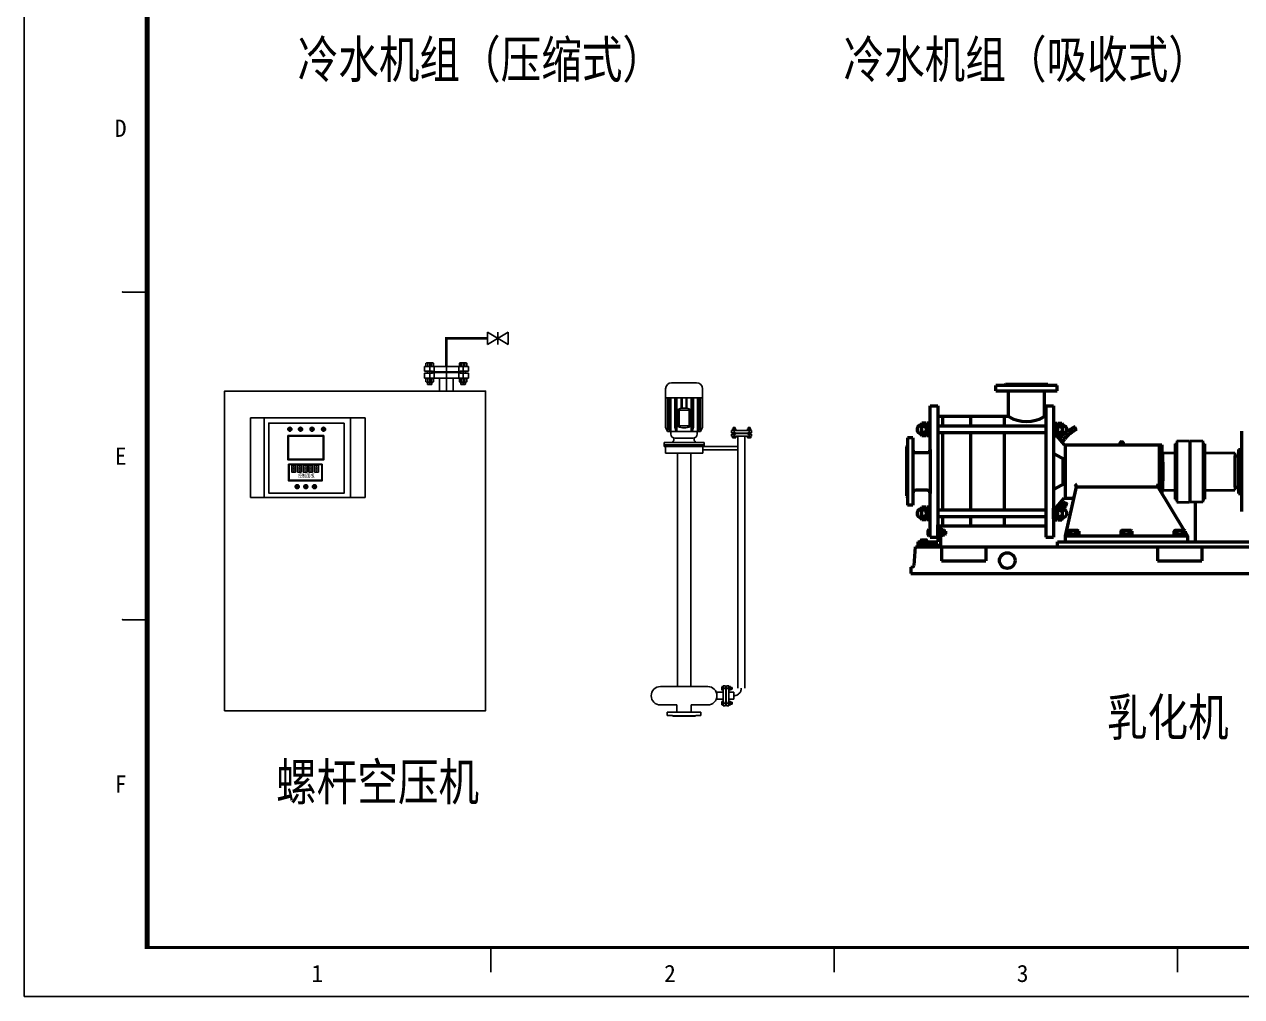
# Model space of a CAD drawing. Header units: millimetres. Extents: x 9671 to 25689, y -17516 to -2951.
# Drawn here: x 23613.1 to 23860.8, y -4597.8 to -4400 of the extents above; entities that cross this region are included whole.
import ezdxf

# ---------------------------------------------------------------- set-up
doc = ezdxf.new("R2010")
doc.units = ezdxf.units.MM
doc.linetypes.add('CENTER', pattern=[50.8, 31.75, -6.35, 6.35, -6.35])
doc.linetypes.add('Z', pattern=[22.5, 20, -1, 0.5, -1])
for name, color, linetype in [('5剖面线层', 2, 'Continuous'), ('LAYER1', 3, 'CENTER'), ('sb', 2, 'Continuous'), ('图框', 4, 'Continuous')]:
    doc.layers.add(name, color=color, linetype=linetype)
for name, color, linetype, lineweight in [('中心线', 5, 'Z', 9), ('实体', 254, 'Continuous', 40), ('放空气管', 7, 'o_LINE', 30), ('粗实线', 7, 'Continuous', 50), ('细实线', 1, 'Continuous', 15)]:
    doc.layers.add(name, color=color, linetype=linetype, lineweight=lineweight)
doc.styles.add('QSDI', font='SimSun.ttf', dxfattribs={"width": 0.8})
doc.linetypes.add('o_LINE', pattern='A,0.5,-0.2,["o",Standard,S=0.1,R=0,X=-0.1,Y=-0.05],-0.2', length=0.9)

# ---------------------------------------------------------------- blocks, each defined once
blk = doc.blocks.new('2#图框，横')
for p, q in [((7777.69, 0), (7777.69, 420)), ((7797.69, 143.33), (7802.69, 143.33)), ((7797.69, 76.67), (7802.69, 76.67)), ((7872.57, 10), (7872.57, 5)), ((7942.44, 10), (7942.44, 5)), ((8012.32, 10), (8012.32, 5)), ((8371.69, 0), (7777.69, 0)), ((7951.69, 0), (8371.69, 0))]:
    blk.add_line(p, q)
blk.add_lwpolyline([(7802.69, 10, 1, 1, 0), (7802.69, 410, 0.6, 0.6, 0), (8361.69, 410, 0.6, 0.6, 0), (8361.69, 10, 0.6, 0.6, 0)], format="xyseb", close=True)
for p in [(7797.69, 143.33), (7797.69, 76.67)]:
    blk.add_point(p)
at = {"style": 'QSDI'}
for s, p in [('D', (7796.11, 174.92)), ('E', (7796.11, 108.22)), ('F', (7796.11, 41.52)), ('1', (7836.11, 2.98)), ('2', (7907.86, 2.98)), ('3', (7979.61, 2.98))]:
    blk.add_text(s, height=3.5, dxfattribs=at).set_placement(p)

msp = doc.modelspace()

# ---------------------------------------------------------------- linework, layer by layer
for p, q in [((23703.49, -4469.61), (23694.53, -4469.61)), ((23694.53, -4470.58), (23694.53, -4469.61)), ((23694.86, -4468.94), (23694.86, -4469.61)), ((23695.04, -4468.87), (23696.19, -4468.87)), ((23695.24, -4468.94), (23695.24, -4469.61)), ((23695.99, -4468.94), (23695.99, -4469.61)), ((23696.36, -4468.94), (23696.36, -4469.61)), ((23696.5, -4470.58), (23696.5, -4469.61)), ((23701.52, -4470.58), (23701.52, -4469.61)), ((23701.66, -4468.94), (23701.66, -4469.61)), ((23702.98, -4468.87), (23701.83, -4468.87)), ((23702.03, -4468.94), (23702.03, -4469.61)), ((23702.78, -4468.94), (23702.78, -4469.61)), ((23703.16, -4468.94), (23703.16, -4469.61)), ((23703.49, -4470.58), (23703.49, -4469.61)), ((23694.53, -4470.58), (23696.15, -4470.58)), ((23694.53, -4471.01), (23696.15, -4471.01)), ((23694.53, -4471.01), (23694.53, -4471.98)), ((23703.49, -4471.98), (23694.53, -4471.98)), ((23694.77, -4472.11), (23694.77, -4471.98)), ((23694.77, -4472.11), (23696.45, -4472.11)), ((23694.86, -4472.11), (23694.86, -4472.78)), ((23695.15, -4470.58), (23695.15, -4471.01)), ((23695.24, -4472.11), (23695.24, -4472.78)), ((23695.99, -4472.11), (23695.99, -4472.78)), ((23696.08, -4470.58), (23696.08, -4471.01)), ((23696.36, -4472.11), (23696.36, -4472.78)), ((23696.44, -4470.73), (23701.58, -4470.73)), ((23696.44, -4470.73), (23696.44, -4470.87)), ((23696.44, -4470.87), (23701.58, -4470.87)), ((23696.45, -4472.11), (23696.45, -4471.98)), ((23696.5, -4471.01), (23696.5, -4471.98)), ((23697.62, -4471.98), (23697.62, -4474.64)), ((23700.4, -4471.98), (23700.4, -4474.64)), ((23701.52, -4471.01), (23701.52, -4471.98)), ((23701.57, -4472.11), (23701.57, -4471.98)), ((23703.25, -4472.11), (23701.57, -4472.11)), ((23701.58, -4470.73), (23701.58, -4470.87)), ((23701.66, -4472.11), (23701.66, -4472.78)), ((23703.49, -4470.58), (23701.87, -4470.58)), ((23703.49, -4471.01), (23701.87, -4471.01)), ((23701.94, -4470.58), (23701.94, -4471.01)), ((23702.03, -4472.11), (23702.03, -4472.78)), ((23702.78, -4472.11), (23702.78, -4472.78)), ((23702.87, -4470.58), (23702.87, -4471.01)), ((23703.16, -4472.11), (23703.16, -4472.78)), ((23703.25, -4472.11), (23703.25, -4471.98)), ((23703.49, -4471.01), (23703.49, -4471.98)), ((23695.04, -4472.85), (23696.19, -4472.85)), ((23695.15, -4472.85), (23695.15, -4473.23)), ((23695.15, -4473.23), (23695.18, -4473.27)), ((23695.15, -4473.23), (23696.08, -4473.23)), ((23695.18, -4473.27), (23696.05, -4473.27)), ((23696.08, -4473.23), (23696.05, -4473.27)), ((23696.08, -4472.85), (23696.08, -4473.23)), ((23702.98, -4472.85), (23701.83, -4472.85)), ((23701.94, -4472.85), (23701.94, -4473.23)), ((23701.94, -4473.23), (23701.97, -4473.27)), ((23702.87, -4473.23), (23701.94, -4473.23)), ((23702.84, -4473.27), (23701.97, -4473.27)), ((23702.87, -4473.23), (23702.84, -4473.27)), ((23702.87, -4472.85), (23702.87, -4473.23))]:
    msp.add_line(p, q)
at = {"color": 1}
for p, q in [((23695.18, -4472.85), (23695.18, -4473.27)), ((23696.05, -4472.85), (23696.05, -4473.27)), ((23701.97, -4472.85), (23701.97, -4473.27)), ((23702.84, -4472.85), (23702.84, -4473.27))]:
    msp.add_line(p, q, dxfattribs=at)
at = {"color": 0}
for p, q in [((23663.22, -4480.09), (23659.18, -4480.09)), ((23678.86, -4480.09), (23682.47, -4480.09)), ((23667.68, -4482.41), (23666.64, -4482.41)), ((23667.17, -4481.89), (23667.17, -4482.93)), ((23669.86, -4482.41), (23668.82, -4482.41)), ((23669.35, -4481.89), (23669.35, -4482.93)), ((23672.2, -4482.41), (23671.16, -4482.41)), ((23671.69, -4481.89), (23671.69, -4482.93)), ((23674.54, -4482.41), (23673.5, -4482.41)), ((23674.03, -4481.89), (23674.03, -4482.93)), ((23667.77, -4490.18), (23667.77, -4490.38)), ((23667.77, -4490.6), (23667.77, -4490.8)), ((23668.05, -4490.07), (23667.87, -4490.07)), ((23668.05, -4490.48), (23667.87, -4490.48)), ((23667.87, -4490.9), (23668.05, -4490.9)), ((23668.15, -4490.18), (23668.15, -4490.38)), ((23668.15, -4490.6), (23668.15, -4490.8)), ((23668.93, -4490.18), (23668.93, -4490.38)), ((23668.93, -4490.6), (23668.93, -4490.8)), ((23668.94, -4490.18), (23668.94, -4490.38)), ((23668.94, -4490.6), (23668.94, -4490.8)), ((23669.22, -4490.07), (23669.03, -4490.07)), ((23669.21, -4490.07), (23669.03, -4490.07)), ((23669.22, -4490.48), (23669.03, -4490.48)), ((23669.21, -4490.48), (23669.03, -4490.48)), ((23669.03, -4490.9), (23669.22, -4490.9)), ((23669.03, -4490.9), (23669.21, -4490.9)), ((23669.31, -4490.18), (23669.31, -4490.38)), ((23669.31, -4490.18), (23669.31, -4490.38)), ((23669.31, -4490.6), (23669.31, -4490.8)), ((23669.31, -4490.6), (23669.31, -4490.8)), ((23670.1, -4490.18), (23670.1, -4490.38)), ((23670.1, -4490.6), (23670.1, -4490.8)), ((23670.38, -4490.07), (23670.19, -4490.07)), ((23670.38, -4490.48), (23670.19, -4490.48)), ((23670.19, -4490.9), (23670.38, -4490.9)), ((23670.47, -4490.18), (23670.47, -4490.38)), ((23670.47, -4490.6), (23670.47, -4490.8)), ((23671.24, -4490.18), (23671.24, -4490.38)), ((23671.24, -4490.6), (23671.24, -4490.8)), ((23671.52, -4490.07), (23671.34, -4490.07)), ((23671.52, -4490.48), (23671.34, -4490.48)), ((23671.34, -4490.9), (23671.52, -4490.9)), ((23671.62, -4490.18), (23671.62, -4490.38)), ((23671.62, -4490.6), (23671.62, -4490.8)), ((23672.4, -4490.18), (23672.4, -4490.38)), ((23672.4, -4490.6), (23672.4, -4490.8)), ((23672.68, -4490.07), (23672.5, -4490.07)), ((23672.68, -4490.48), (23672.5, -4490.48)), ((23672.5, -4490.9), (23672.68, -4490.9)), ((23672.78, -4490.18), (23672.78, -4490.38)), ((23672.78, -4490.6), (23672.78, -4490.8)), ((23669.18, -4494.08), (23668.14, -4494.08)), ((23668.67, -4493.56), (23668.67, -4494.61)), ((23670.92, -4494.08), (23669.89, -4494.08)), ((23670.92, -4494.08), (23669.89, -4494.08)), ((23670.41, -4493.56), (23670.41, -4494.61)), ((23670.41, -4493.56), (23670.41, -4494.61)), ((23672.67, -4494.08), (23671.64, -4494.08)), ((23672.16, -4493.56), (23672.16, -4494.61)), ((23663.22, -4496.32), (23659.18, -4496.32)), ((23678.86, -4496.32), (23682.47, -4496.32))]:
    msp.add_line(p, q, dxfattribs=at)
at = {"color": 2}
for p, q in [((23757.23, -4482.35), (23757.23, -4482.63)), ((23757.31, -4482.32), (23757.83, -4482.32)), ((23757.39, -4482.04), (23757.37, -4482.06)), ((23757.37, -4482.06), (23757.77, -4482.06)), ((23757.37, -4482.06), (23757.37, -4482.32)), ((23757.39, -4482.04), (23757.75, -4482.04)), ((23757.39, -4482.04), (23757.39, -4482.32)), ((23757.4, -4482.35), (23757.4, -4482.63)), ((23757.74, -4482.35), (23757.74, -4482.63)), ((23757.75, -4482.04), (23757.77, -4482.06)), ((23757.75, -4482.04), (23757.75, -4482.32)), ((23757.77, -4482.06), (23757.77, -4482.32)), ((23757.91, -4482.35), (23757.91, -4482.63)), ((23760.24, -4482.35), (23760.24, -4482.63)), ((23760.84, -4482.32), (23760.32, -4482.32)), ((23760.4, -4482.04), (23760.39, -4482.06)), ((23760.78, -4482.06), (23760.39, -4482.06)), ((23760.39, -4482.06), (23760.39, -4482.32)), ((23760.76, -4482.04), (23760.4, -4482.04)), ((23760.4, -4482.04), (23760.4, -4482.32)), ((23760.41, -4482.35), (23760.41, -4482.63)), ((23760.75, -4482.35), (23760.75, -4482.63)), ((23760.76, -4482.04), (23760.78, -4482.06)), ((23760.76, -4482.04), (23760.76, -4482.32)), ((23760.78, -4482.06), (23760.78, -4482.32)), ((23760.92, -4482.35), (23760.92, -4482.63)), ((23757.04, -4482.69), (23761.11, -4482.69)), ((23757.04, -4483.14), (23757.04, -4482.69)), ((23757.04, -4483.14), (23757.84, -4483.14)), ((23757.04, -4483.38), (23757.84, -4483.38)), ((23757.04, -4483.38), (23757.04, -4483.84)), ((23757.04, -4483.84), (23761.11, -4483.84)), ((23757.18, -4482.63), (23757.96, -4482.63)), ((23757.18, -4482.63), (23757.18, -4482.69)), ((23757.23, -4484.12), (23757.23, -4483.84)), ((23757.31, -4484.15), (23757.83, -4484.15)), ((23757.37, -4483.14), (23757.37, -4483.38)), ((23757.4, -4484.12), (23757.4, -4483.84)), ((23757.74, -4484.12), (23757.74, -4483.84)), ((23757.77, -4483.14), (23757.77, -4483.38)), ((23757.91, -4484.12), (23757.91, -4483.84)), ((23760.22, -4483.23), (23757.94, -4483.23)), ((23757.94, -4483.3), (23757.94, -4483.23)), ((23760.22, -4483.3), (23757.94, -4483.3)), ((23757.96, -4482.63), (23757.96, -4482.69)), ((23760.97, -4482.63), (23760.2, -4482.63)), ((23760.2, -4482.63), (23760.2, -4482.69)), ((23760.22, -4483.3), (23760.22, -4483.23)), ((23760.24, -4484.12), (23760.24, -4483.84)), ((23761.11, -4483.14), (23760.31, -4483.14)), ((23761.11, -4483.38), (23760.31, -4483.38)), ((23760.84, -4484.15), (23760.32, -4484.15)), ((23760.39, -4483.14), (23760.39, -4483.38)), ((23760.41, -4484.12), (23760.41, -4483.84)), ((23760.75, -4484.12), (23760.75, -4483.84)), ((23760.78, -4483.14), (23760.78, -4483.38)), ((23760.92, -4484.12), (23760.92, -4483.84)), ((23760.97, -4482.63), (23760.97, -4482.69)), ((23761.11, -4483.14), (23761.11, -4482.69)), ((23761.11, -4483.38), (23761.11, -4483.84)), ((23755.33, -4535.9), (23753.92, -4535.9)), ((23755.02, -4534.85), (23755.02, -4535.37)), ((23755.06, -4534.77), (23755.33, -4534.77)), ((23755.06, -4534.94), (23755.33, -4534.94)), ((23755.06, -4535.28), (23755.33, -4535.28)), ((23755.06, -4535.45), (23755.33, -4535.45)), ((23755.33, -4534.59), (23755.33, -4538.65)), ((23755.79, -4534.59), (23755.33, -4534.59)), ((23755.79, -4534.59), (23755.79, -4535.38)), ((23756.03, -4534.92), (23755.79, -4534.92)), ((23756.03, -4535.31), (23755.79, -4535.31)), ((23755.87, -4537.76), (23755.87, -4535.48)), ((23755.87, -4535.48), (23755.94, -4535.48)), ((23755.94, -4537.76), (23755.94, -4535.48)), ((23756.03, -4534.59), (23756.03, -4535.38)), ((23756.03, -4534.59), (23756.48, -4534.59)), ((23756.48, -4534.59), (23756.48, -4538.65)), ((23756.54, -4534.72), (23756.48, -4534.72)), ((23756.54, -4535.5), (23756.48, -4535.5)), ((23757.47, -4535.9), (23756.48, -4535.9)), ((23756.54, -4534.72), (23756.54, -4535.5)), ((23756.82, -4534.77), (23756.54, -4534.77)), ((23756.82, -4534.94), (23756.54, -4534.94)), ((23756.82, -4535.28), (23756.54, -4535.28)), ((23756.82, -4535.45), (23756.54, -4535.45)), ((23756.85, -4534.85), (23756.85, -4535.37)), ((23757.12, -4534.92), (23756.85, -4534.92)), ((23757.13, -4534.93), (23756.85, -4534.93)), ((23757.13, -4535.29), (23756.85, -4535.29)), ((23757.12, -4535.31), (23756.85, -4535.31)), ((23757.12, -4534.92), (23757.12, -4535.31)), ((23757.13, -4534.93), (23757.12, -4534.92)), ((23757.13, -4535.29), (23757.12, -4535.31)), ((23757.13, -4534.93), (23757.13, -4535.29)), ((23757.47, -4537.34), (23757.47, -4535.9)), ((23745.92, -4539.98), (23745.92, -4538.5)), ((23748.81, -4539.98), (23748.81, -4538.5)), ((23755.33, -4537.34), (23753.92, -4537.34)), ((23755.02, -4538.38), (23755.02, -4537.87)), ((23755.06, -4537.79), (23755.33, -4537.79)), ((23755.06, -4537.95), (23755.33, -4537.95)), ((23755.06, -4538.29), (23755.33, -4538.29)), ((23755.06, -4538.46), (23755.33, -4538.46)), ((23755.79, -4538.65), (23755.33, -4538.65)), ((23755.79, -4538.65), (23755.79, -4537.85)), ((23756.03, -4537.93), (23755.79, -4537.93)), ((23756.03, -4538.32), (23755.79, -4538.32)), ((23755.87, -4537.76), (23755.94, -4537.76)), ((23756.03, -4538.65), (23756.03, -4537.85)), ((23756.03, -4538.65), (23756.48, -4538.65)), ((23757.47, -4537.34), (23756.48, -4537.34)), ((23756.54, -4537.74), (23756.48, -4537.74)), ((23756.54, -4538.51), (23756.48, -4538.51)), ((23756.54, -4538.51), (23756.54, -4537.74)), ((23756.82, -4537.79), (23756.54, -4537.79)), ((23756.82, -4537.95), (23756.54, -4537.95)), ((23756.82, -4538.29), (23756.54, -4538.29)), ((23756.82, -4538.46), (23756.54, -4538.46)), ((23756.85, -4538.38), (23756.85, -4537.87)), ((23757.12, -4537.93), (23756.85, -4537.93)), ((23757.13, -4537.94), (23756.85, -4537.94)), ((23757.13, -4538.3), (23756.85, -4538.3)), ((23757.12, -4538.32), (23756.85, -4538.32)), ((23757.12, -4538.32), (23757.12, -4537.93)), ((23757.13, -4537.94), (23757.12, -4537.93)), ((23757.13, -4538.3), (23757.12, -4538.32)), ((23757.13, -4538.3), (23757.13, -4537.94)), ((23750.78, -4539.98), (23743.95, -4539.98)), ((23743.95, -4539.98), (23743.95, -4540.65)), ((23744.92, -4540.65), (23743.95, -4540.65)), ((23744.96, -4540.65), (23744.92, -4540.65)), ((23745.05, -4540.74), (23744.96, -4540.65)), ((23749.68, -4540.74), (23745.05, -4540.74)), ((23745.05, -4540.79), (23745.05, -4540.74)), ((23749.77, -4540.65), (23749.68, -4540.74)), ((23749.68, -4540.79), (23749.68, -4540.74)), ((23749.81, -4540.65), (23749.77, -4540.65)), ((23750.78, -4540.65), (23749.81, -4540.65)), ((23750.78, -4539.98), (23750.78, -4540.65))]:
    msp.add_line(p, q, dxfattribs=at)
at = {"color": 2, "linetype": 'CENTER'}
for p, q in [((23757.57, -4484.21), (23757.57, -4482.01)), ((23760.58, -4484.21), (23760.58, -4482.01)), ((23754.96, -4535.11), (23757.16, -4535.11)), ((23754.96, -4538.12), (23757.16, -4538.12))]:
    msp.add_line(p, q, dxfattribs=at)
at = {"color": 2, "linetype": 'Continuous'}
for p, q in [((23746, -4487.24), (23746, -4534.74)), ((23748.73, -4487.24), (23748.73, -4534.74)), ((23742.55, -4534.74), (23752.18, -4534.74)), ((23742.55, -4538.5), (23745.92, -4538.5)), ((23748.81, -4538.5), (23752.18, -4538.5))]:
    msp.add_line(p, q, dxfattribs=at)
at = {"color": 0}
for points in [[(23679.52, -4480.09), (23661.92, -4480.09), (23661.92, -4496.32), (23679.52, -4496.32)], [(23678.23, -4481.15), (23662.86, -4481.15), (23662.86, -4495.39), (23678.23, -4495.39)], [(23674.07, -4483.68), (23666.76, -4483.68), (23666.76, -4488.64), (23674.07, -4488.64)], [(23673.92, -4483.83), (23666.92, -4483.83), (23666.92, -4488.5), (23673.92, -4488.5)], [(23673.73, -4489.52), (23666.92, -4489.52), (23666.92, -4492.93), (23673.73, -4492.93)], [(23673.64, -4489.61), (23667.01, -4489.61), (23667.01, -4492.79), (23673.64, -4492.79)], [(23668.33, -4489.79), (23667.56, -4489.79), (23667.56, -4491.13), (23668.33, -4491.13)], [(23669.49, -4489.79), (23668.73, -4489.79), (23668.73, -4491.13), (23669.49, -4491.13)], [(23669.49, -4489.79), (23668.73, -4489.79), (23668.73, -4491.13), (23669.49, -4491.13)], [(23670.66, -4489.79), (23669.89, -4489.79), (23669.89, -4491.13), (23670.66, -4491.13)], [(23671.8, -4489.79), (23671.04, -4489.79), (23671.04, -4491.13), (23671.8, -4491.13)], [(23672.98, -4489.79), (23672.21, -4489.79), (23672.21, -4491.13), (23672.98, -4491.13)]]:
    msp.add_lwpolyline(points, close=True, dxfattribs=at)
for centre in [(23667.16, -4482.41), (23669.34, -4482.41), (23671.68, -4482.41), (23674.02, -4482.41), (23668.66, -4494.08), (23670.41, -4494.08), (23672.16, -4494.08)]:
    msp.add_circle(centre, 0.4, dxfattribs=at)
for centre, radius, start, end in [((23695.05, -4469.15), 0.281, 48.1463, 131.8537), ((23695.61, -4469.89), 1.02, 68.4518, 111.5482), ((23696.18, -4469.15), 0.281, 48.1883, 131.8117), ((23701.84, -4469.15), 0.281, 48.1883, 131.8117), ((23702.41, -4469.89), 1.02, 68.4518, 111.5482), ((23702.97, -4469.15), 0.281, 48.1463, 131.8537), ((23696.08, -4471.08), 0.502, 45.0625, 82.6458), ((23696.08, -4470.51), 0.502, 277.3542, 314.9375), ((23701.94, -4471.08), 0.502, 97.3542, 134.9375), ((23701.94, -4470.51), 0.502, 225.0625, 262.6458), ((23695.05, -4472.57), 0.281, 228.1883, 311.8117), ((23695.61, -4471.83), 1.02, 248.4518, 291.5482), ((23696.18, -4472.57), 0.281, 228.1463, 311.8537), ((23701.84, -4472.57), 0.281, 228.1463, 311.8537), ((23702.41, -4471.83), 1.02, 248.4518, 291.5482), ((23702.97, -4472.57), 0.281, 228.1883, 311.8117)]:
    msp.add_arc(centre, radius, start, end)
at = {"color": 2}
for centre, radius, start, end in [((23757.32, -4482.44), 0.121, 45.976, 134.024), ((23757.57, -4482.75), 0.436, 67.2015, 112.7985), ((23757.82, -4482.44), 0.122, 46.0123, 133.9877), ((23760.33, -4482.44), 0.122, 46.0123, 133.9877), ((23760.58, -4482.75), 0.436, 67.2015, 112.7985), ((23760.83, -4482.44), 0.121, 45.976, 134.024), ((23757.32, -4484.03), 0.121, 225.976, 314.024), ((23757.57, -4483.71), 0.436, 247.2015, 292.7985), ((23757.82, -4484.03), 0.122, 226.0123, 313.9877), ((23757.8, -4483.29), 0.153, 24.2383, 73.9184), ((23757.8, -4483.24), 0.153, 286.0816, 335.7617), ((23760.36, -4483.29), 0.153, 106.0816, 155.7617), ((23760.36, -4483.24), 0.153, 204.2383, 253.9184), ((23760.33, -4484.03), 0.122, 226.0123, 313.9877), ((23760.58, -4483.71), 0.436, 247.2015, 292.7985), ((23760.83, -4484.03), 0.121, 225.976, 314.024), ((23755.14, -4534.86), 0.121, 135.976, 224.024), ((23755.46, -4535.11), 0.436, 157.2015, 202.7985), ((23755.14, -4535.37), 0.122, 136.0123, 223.9877), ((23755.94, -4535.34), 0.153, 196.0816, 245.7617), ((23755.88, -4535.34), 0.153, 294.2383, 343.9184), ((23756.73, -4534.86), 0.121, 315.976, 44.024), ((23756.42, -4535.11), 0.436, 337.2015, 22.7985), ((23756.73, -4535.37), 0.122, 316.0123, 43.9877), ((23755.14, -4537.87), 0.122, 136.0123, 223.9877), ((23755.46, -4538.12), 0.436, 157.2015, 202.7985), ((23755.14, -4538.38), 0.121, 135.976, 224.024), ((23755.94, -4537.9), 0.153, 114.2383, 163.9184), ((23755.88, -4537.9), 0.153, 16.0816, 65.7617), ((23756.73, -4537.87), 0.122, 316.0123, 43.9877), ((23756.42, -4538.12), 0.436, 337.2015, 22.7985), ((23756.73, -4538.38), 0.121, 315.976, 44.024)]:
    msp.add_arc(centre, radius, start, end, dxfattribs=at)
at = {"color": 2, "linetype": 'CENTER'}
msp.add_arc((23757.47, -4535.08), 1.54, 270, 0, dxfattribs=at)
at = {"layer": '5剖面线层', "color": 2}
for p, q in [((23743.6, -4482.05), (23743.6, -4474.18)), ((23744.83, -4472.95), (23747.37, -4472.95)), ((23749.9, -4472.95), (23747.37, -4472.95)), ((23751.13, -4482.05), (23751.13, -4474.18)), ((23743.6, -4475.98), (23747.37, -4475.98)), ((23743.99, -4482.83), (23743.99, -4475.98)), ((23744.22, -4475.95), (23744.22, -4482.03)), ((23744.39, -4475.98), (23744.39, -4482.05)), ((23744.65, -4475.98), (23744.65, -4482.83)), ((23745.46, -4475.98), (23745.46, -4481.98)), ((23745.64, -4475.98), (23745.64, -4481.98)), ((23745.92, -4475.98), (23745.92, -4482.83)), ((23746.78, -4475.98), (23746.78, -4478.13)), ((23746.95, -4475.98), (23746.95, -4478.11)), ((23751.13, -4475.98), (23747.37, -4475.98)), ((23747.78, -4475.98), (23747.78, -4478.11)), ((23747.95, -4475.98), (23747.95, -4478.13)), ((23748.81, -4475.98), (23748.81, -4482.83)), ((23749.09, -4475.98), (23749.09, -4481.98)), ((23749.27, -4475.99), (23749.27, -4482)), ((23750.08, -4475.98), (23750.08, -4482.83)), ((23750.34, -4475.98), (23750.34, -4482.05)), ((23750.51, -4476), (23750.51, -4482.08)), ((23750.74, -4482.83), (23750.74, -4475.98)), ((23746.11, -4478.38), (23746.11, -4481.87)), ((23746.37, -4478.51), (23746.37, -4481.73)), ((23747.37, -4478.51), (23746.37, -4478.51)), ((23747.37, -4478.51), (23748.37, -4478.51)), ((23748.37, -4478.51), (23748.37, -4481.73)), ((23748.62, -4478.38), (23748.62, -4481.87)), ((23743.99, -4482.83), (23743.6, -4482.05)), ((23744.22, -4482.03), (23744.48, -4482.81)), ((23744.39, -4482.05), (23744.65, -4482.83)), ((23745.47, -4482.01), (23745.75, -4482.85)), ((23745.64, -4481.98), (23745.92, -4482.83)), ((23746.37, -4481.73), (23747.37, -4481.73)), ((23748.37, -4481.73), (23747.37, -4481.73)), ((23749.09, -4481.98), (23748.81, -4482.83)), ((23749.27, -4482), (23748.99, -4482.85)), ((23750.34, -4482.05), (23750.08, -4482.83)), ((23750.51, -4482.08), (23750.25, -4482.85)), ((23750.74, -4482.83), (23751.13, -4482.05)), ((23743.99, -4482.83), (23747.37, -4482.83)), ((23744.69, -4482.83), (23744.69, -4483.37)), ((23745.57, -4484.25), (23747.37, -4484.25)), ((23750.74, -4482.83), (23747.37, -4482.83)), ((23749.16, -4484.25), (23747.37, -4484.25)), ((23750.04, -4482.83), (23750.04, -4483.37)), ((23743.31, -4485.08), (23743.31, -4485.59)), ((23743.31, -4485.08), (23747.37, -4485.08)), ((23743.31, -4485.59), (23747.37, -4485.59)), ((23743.31, -4485.59), (23743.31, -4485.91)), ((23743.31, -4485.91), (23747.37, -4485.91)), ((23743.57, -4485.91), (23743.57, -4487.24)), ((23743.57, -4487.24), (23747.37, -4487.24)), ((23751.42, -4485.08), (23747.37, -4485.08)), ((23751.42, -4485.59), (23747.37, -4485.59)), ((23751.42, -4485.91), (23747.37, -4485.91)), ((23751.16, -4487.24), (23747.37, -4487.24)), ((23751.16, -4485.91), (23751.16, -4487.24)), ((23751.42, -4485.08), (23751.42, -4485.59)), ((23751.42, -4485.59), (23751.42, -4485.91))]:
    msp.add_line(p, q, dxfattribs=at)
for centre, radius, start, end in [((23744.83, -4474.18), 1.23, 90, 180), ((23749.9, -4474.18), 1.23, 0, 90), ((23747.22, -4480.39), 2.3, 86.4635, 119.0201), ((23747.51, -4480.39), 2.3, 60.9799, 93.5365), ((23747.15, -4479.74), 2.38, 243.9099, 275.1264), ((23747.58, -4479.74), 2.38, 264.8736, 296.0901), ((23745.57, -4483.37), 0.877, 180, 270), ((23744.74, -4484.51), 0.574, 264.6441, 37.244), ((23749.16, -4483.37), 0.877, 270, 0), ((23749.99, -4484.51), 0.574, 142.756, 275.3559)]:
    msp.add_arc(centre, radius, start, end, dxfattribs=at)
at = {"layer": 'LAYER1', "color": 1, "linetype": 'CENTER'}
for p, q in [((23695.61, -4468.87), (23695.61, -4473.27)), ((23699.01, -4469.61), (23699.01, -4474.64)), ((23702.41, -4468.87), (23702.41, -4473.27))]:
    msp.add_line(p, q, dxfattribs=at)
at = {"layer": 'sb', "color": 0}
for p, q in [((23659.18, -4480.09), (23659.18, -4496.32)), ((23682.47, -4480.09), (23682.47, -4496.32))]:
    msp.add_line(p, q, dxfattribs=at)
at = {"layer": 'sb', "color": 2}
for p, q in [((23758.29, -4535.08), (23758.29, -4483.84)), ((23759.73, -4535.08), (23759.73, -4483.84)), ((23751.16, -4485.91), (23758.29, -4485.91)), ((23751.16, -4486.57), (23758.29, -4486.57)), ((23745.05, -4540.79), (23749.68, -4540.79))]:
    msp.add_line(p, q, dxfattribs=at)
at = {"layer": 'sb', "color": 2, "ltscale": 30}
msp.add_lwpolyline([(23653.87, -4539.68), (23706.97, -4539.68), (23706.97, -4474.64), (23653.87, -4474.64)], close=True, dxfattribs=at)
at = {"layer": 'sb', "color": 2}
for centre, start, end in [((23742.55, -4536.62), 90, 270), ((23752.18, -4536.62), 270, 90)]:
    msp.add_arc(centre, 1.88, start, end, dxfattribs=at)
at = {"layer": '中心线', "color": 2}
msp.add_open_spline([(23823.96, -4497.29), (23824.19, -4497.43), (23824.61, -4497.64), (23825.06, -4497.78), (23825.26, -4497.84)], degree=3, knots=[51.158059, 51.158059, 51.158059, 51.158059, 63.69029, 73.322183, 73.322183, 73.322183, 73.322183], dxfattribs=at)
at = {"layer": '图框', "color": 2}
for p, q in [((23707.35, -4462.67), (23707.35, -4465.14)), ((23711.59, -4462.67), (23707.35, -4465.14)), ((23707.35, -4462.67), (23711.59, -4465.14)), ((23709.47, -4465.14), (23709.47, -4462.67)), ((23711.59, -4465.14), (23711.59, -4462.67))]:
    msp.add_line(p, q, dxfattribs=at)
at = {"layer": '实体', "color": 2}
for p, q in [((23847.61, -4484.78), (23850.16, -4484.78)), ((23847.61, -4484.78), (23847.61, -4497.21)), ((23850.16, -4484.78), (23850.16, -4497.21)), ((23850.16, -4484.94), (23850.35, -4484.94)), ((23850.35, -4484.78), (23852.9, -4484.78)), ((23850.35, -4484.78), (23850.35, -4497.21)), ((23852.9, -4484.78), (23852.9, -4487.17)), ((23844.8, -4487.17), (23844.8, -4494.82)), ((23844.8, -4487.17), (23847.22, -4487.17)), ((23847.22, -4485.39), (23847.61, -4485.39)), ((23847.22, -4485.39), (23847.22, -4496.61)), ((23850.16, -4486.85), (23850.35, -4486.85)), ((23852.9, -4485.39), (23853.28, -4485.39)), ((23852.9, -4487.17), (23852.9, -4494.82)), ((23853.28, -4485.39), (23853.28, -4496.61)), ((23853.28, -4487.17), (23859.4, -4487.17)), ((23859.4, -4487.17), (23859.4, -4494.82)), ((23859.4, -4488.77), (23859.4, -4493.23)), ((23844.8, -4494.82), (23847.22, -4494.82)), ((23852.9, -4494.82), (23852.9, -4497.21)), ((23853.28, -4494.82), (23859.4, -4494.82)), ((23847.22, -4496.61), (23847.61, -4496.61)), ((23847.61, -4497.21), (23850.16, -4497.21)), ((23850.16, -4495.14), (23850.35, -4495.14)), ((23850.16, -4497.05), (23850.35, -4497.05)), ((23852.9, -4497.21), (23850.35, -4497.21)), ((23852.9, -4496.61), (23853.28, -4496.61))]:
    msp.add_line(p, q, dxfattribs=at)
at = {"layer": '放空气管', "linetype": 'ByBlock', "ltscale": 200, "const_width": 0.5}
msp.add_lwpolyline([(23699.01, -4469.61), (23699.01, -4463.9), (23707.35, -4463.9)], dxfattribs=at)
at = {"layer": '粗实线', "color": 2}
for p, q in [((23810.82, -4474.58), (23810.82, -4473.5)), ((23823.25, -4473.5), (23810.82, -4473.5)), ((23810.82, -4474.58), (23823.25, -4474.58)), ((23812.74, -4473.31), (23812.54, -4473.5)), ((23821.34, -4473.31), (23812.74, -4473.31)), ((23813.37, -4479.84), (23813.37, -4474.77)), ((23820.7, -4479.84), (23820.7, -4474.77)), ((23821.34, -4473.31), (23821.53, -4473.5)), ((23823.25, -4474.58), (23823.25, -4473.5)), ((23797.44, -4477.61), (23798.97, -4477.61)), ((23797.44, -4486.53), (23797.44, -4477.61)), ((23798.97, -4477.61), (23798.97, -4501.83)), ((23820.96, -4477.61), (23822.55, -4477.61)), ((23820.96, -4477.61), (23820.96, -4504.38)), ((23822.55, -4477.61), (23822.55, -4504.38)), ((23799.92, -4479.84), (23798.97, -4479.84)), ((23799.92, -4479.84), (23799.92, -4480.16)), ((23799.92, -4479.84), (23799.92, -4481.75)), ((23805.66, -4479.84), (23799.92, -4479.84)), ((23805.66, -4479.84), (23805.66, -4480.16)), ((23805.66, -4479.84), (23805.66, -4480.16)), ((23805.66, -4479.84), (23805.66, -4481.75)), ((23812.48, -4479.84), (23805.66, -4479.84)), ((23813.37, -4479.84), (23812.48, -4479.84)), ((23812.48, -4479.84), (23812.48, -4481.75)), ((23813.37, -4479.84), (23813.37, -4479.84)), ((23820.96, -4479.84), (23820.7, -4479.84)), ((23820.96, -4480.16), (23820.96, -4479.84)), ((23795.75, -4481.18), (23795.65, -4481.36)), ((23795.65, -4483.55), (23795.65, -4481.36)), ((23796.57, -4481.18), (23795.75, -4481.18)), ((23796.56, -4481.82), (23795.76, -4481.82)), ((23796.57, -4481.18), (23796.67, -4481.36)), ((23796.77, -4481.18), (23796.67, -4481.36)), ((23796.67, -4483.55), (23796.67, -4481.36)), ((23796.67, -4483.55), (23796.67, -4481.36)), ((23797.33, -4481.18), (23796.77, -4481.18)), ((23797.33, -4481.82), (23796.78, -4481.82)), ((23797.33, -4481.18), (23797.44, -4481.36)), ((23797.44, -4483.55), (23797.44, -4481.36)), ((23820.96, -4481.75), (23798.97, -4481.75)), ((23822.66, -4481.18), (23822.55, -4481.36)), ((23822.55, -4481.36), (23822.55, -4483.55)), ((23822.66, -4481.18), (23823.21, -4481.18)), ((23822.66, -4481.82), (23823.21, -4481.82)), ((23823.21, -4481.18), (23823.32, -4481.36)), ((23823.42, -4481.18), (23823.32, -4481.36)), ((23823.32, -4481.36), (23823.32, -4483.55)), ((23823.32, -4481.36), (23823.32, -4483.55)), ((23823.42, -4481.18), (23824.23, -4481.18)), ((23823.43, -4481.82), (23824.23, -4481.82)), ((23824.23, -4481.18), (23824.34, -4481.36)), ((23824.34, -4481.36), (23824.34, -4483.55)), ((23792.85, -4484.14), (23792.85, -4485.87)), ((23793.93, -4484.14), (23792.85, -4484.14)), ((23793.93, -4484.14), (23793.93, -4486.53)), ((23795.75, -4483.73), (23795.65, -4483.55)), ((23796.57, -4483.73), (23795.75, -4483.73)), ((23796.56, -4483.09), (23795.76, -4483.09)), ((23796.57, -4483.73), (23796.67, -4483.55)), ((23796.77, -4483.73), (23796.67, -4483.55)), ((23797.33, -4483.73), (23796.77, -4483.73)), ((23797.33, -4483.09), (23796.78, -4483.09)), ((23797.33, -4483.73), (23797.44, -4483.55)), ((23820.96, -4483.16), (23798.97, -4483.16)), ((23799.92, -4483.16), (23799.92, -4498.84)), ((23805.66, -4483.16), (23805.66, -4498.84)), ((23812.48, -4483.16), (23812.48, -4498.84)), ((23822.66, -4483.73), (23822.55, -4483.55)), ((23822.66, -4483.09), (23823.21, -4483.09)), ((23822.66, -4483.73), (23823.21, -4483.73)), ((23823.12, -4483.73), (23824.72, -4485.58)), ((23823.21, -4483.73), (23823.32, -4483.55)), ((23823.42, -4483.73), (23823.32, -4483.55)), ((23823.42, -4483.73), (23824.23, -4483.73)), ((23823.43, -4483.09), (23824.23, -4483.09)), ((23824.23, -4483.73), (23824.34, -4483.55)), ((23836.23, -4484.94), (23836.54, -4484.94)), ((23860.8, -4482.82), (23860.8, -4499.17)), ((23792.65, -4486.06), (23792.85, -4485.87)), ((23792.65, -4486.06), (23792.65, -4495.94)), ((23792.85, -4485.87), (23792.85, -4496.13)), ((23793.93, -4486.53), (23793.93, -4495.46)), ((23797.44, -4486.53), (23797.44, -4495.46)), ((23822.55, -4487.35), (23824.91, -4488.65)), ((23824.72, -4485.58), (23824.91, -4485.58)), ((23824.91, -4485.58), (23824.91, -4496.42)), ((23824.91, -4485.58), (23844.04, -4485.58)), ((23835.75, -4485.36), (23837.02, -4485.36)), ((23835.75, -4485.36), (23835.75, -4485.58)), ((23836.07, -4485.36), (23836.07, -4485.58)), ((23836.71, -4485.36), (23836.71, -4485.58)), ((23837.02, -4485.36), (23837.02, -4485.58)), ((23844.04, -4485.58), (23844.55, -4485.58)), ((23844.04, -4485.58), (23844.04, -4494.64)), ((23844.55, -4485.58), (23844.55, -4495.48)), ((23860.17, -4486.53), (23860.8, -4486.53)), ((23860.17, -4486.53), (23860.17, -4495.46)), ((23824.4, -4488.37), (23824.4, -4493.63)), ((23844.55, -4489.08), (23844.74, -4489.08)), ((23844.74, -4489.08), (23844.8, -4489.15)), ((23844.74, -4489.08), (23844.74, -4492.91)), ((23844.8, -4489.15), (23844.8, -4492.85)), ((23859.4, -4487.81), (23860.17, -4487.81)), ((23859.4, -4487.81), (23859.4, -4494.18)), ((23822.55, -4494.65), (23824.91, -4493.35)), ((23827.14, -4494.12), (23824.91, -4504.07)), ((23827.14, -4494.12), (23843.72, -4494.12)), ((23843.72, -4494.12), (23849.13, -4503.01)), ((23844.55, -4492.91), (23844.74, -4492.91)), ((23844.8, -4492.85), (23844.74, -4492.91)), ((23859.4, -4494.18), (23860.17, -4494.18)), ((23792.65, -4495.94), (23792.85, -4496.13)), ((23792.85, -4496.13), (23792.85, -4497.85)), ((23793.93, -4495.46), (23793.93, -4497.85)), ((23797.44, -4504.38), (23797.44, -4495.46)), ((23823.12, -4498.26), (23824.72, -4496.42)), ((23824.72, -4496.42), (23824.91, -4496.42)), ((23824.91, -4496.42), (23826.63, -4496.42)), ((23851.37, -4497.21), (23851.37, -4505.34)), ((23860.17, -4495.46), (23860.8, -4495.46)), ((23793.93, -4497.85), (23792.85, -4497.85)), ((23795.75, -4498.26), (23795.65, -4498.44)), ((23795.65, -4500.64), (23795.65, -4498.44)), ((23796.57, -4498.26), (23795.75, -4498.26)), ((23796.56, -4498.9), (23795.76, -4498.9)), ((23796.57, -4498.26), (23796.67, -4498.44)), ((23796.77, -4498.26), (23796.67, -4498.44)), ((23796.67, -4500.64), (23796.67, -4498.44)), ((23796.67, -4500.64), (23796.67, -4498.44)), ((23797.33, -4498.26), (23796.77, -4498.26)), ((23797.33, -4498.9), (23796.78, -4498.9)), ((23797.33, -4498.26), (23797.44, -4498.44)), ((23797.44, -4500.64), (23797.44, -4498.44)), ((23820.96, -4498.84), (23798.97, -4498.84)), ((23822.66, -4498.26), (23822.55, -4498.44)), ((23822.55, -4500.64), (23822.55, -4498.44)), ((23822.66, -4498.26), (23823.21, -4498.26)), ((23822.66, -4498.9), (23823.21, -4498.9)), ((23823.21, -4498.26), (23823.32, -4498.44)), ((23823.42, -4498.26), (23823.32, -4498.44)), ((23823.32, -4500.64), (23823.32, -4498.44)), ((23823.32, -4500.64), (23823.32, -4498.44)), ((23823.42, -4498.26), (23824.23, -4498.26)), ((23823.43, -4498.9), (23824.23, -4498.9)), ((23824.23, -4498.26), (23824.34, -4498.44)), ((23824.34, -4500.64), (23824.34, -4498.44)), ((23795.75, -4500.81), (23795.65, -4500.64)), ((23796.57, -4500.81), (23795.75, -4500.81)), ((23796.56, -4500.18), (23795.76, -4500.18)), ((23796.57, -4500.81), (23796.67, -4500.64)), ((23796.77, -4500.81), (23796.67, -4500.64)), ((23797.33, -4500.81), (23796.77, -4500.81)), ((23797.33, -4500.18), (23796.78, -4500.18)), ((23797.33, -4500.81), (23797.44, -4500.64)), ((23820.96, -4500.24), (23798.97, -4500.24)), ((23798.97, -4504.38), (23798.97, -4501.83)), ((23799.92, -4502.15), (23798.97, -4502.15)), ((23799.92, -4500.24), (23799.92, -4502.15)), ((23805.66, -4502.15), (23799.92, -4502.15)), ((23805.66, -4500.24), (23805.66, -4502.15)), ((23812.48, -4502.15), (23805.66, -4502.15)), ((23812.48, -4500.24), (23812.48, -4502.15)), ((23820.96, -4502.15), (23812.48, -4502.15)), ((23822.66, -4500.81), (23822.55, -4500.64)), ((23822.66, -4500.18), (23823.21, -4500.18)), ((23822.66, -4500.81), (23823.21, -4500.81)), ((23823.21, -4500.81), (23823.32, -4500.64)), ((23823.42, -4500.81), (23823.32, -4500.64)), ((23823.42, -4500.81), (23824.23, -4500.81)), ((23823.43, -4500.18), (23824.23, -4500.18)), ((23824.23, -4500.81), (23824.34, -4500.64)), ((23797.09, -4502.87), (23797.03, -4502.97)), ((23797.03, -4503.89), (23797.03, -4502.97)), ((23797.09, -4503.99), (23797.03, -4503.89)), ((23797.44, -4502.87), (23797.09, -4502.87)), ((23797.44, -4503.99), (23797.09, -4503.99)), ((23797.44, -4503.15), (23797.12, -4503.15)), ((23797.44, -4503.71), (23797.12, -4503.71)), ((23797.44, -4503.99), (23797.44, -4502.87)), ((23797.44, -4504.38), (23798.97, -4504.38)), ((23798.97, -4502.47), (23798.97, -4505.34)), ((23798.97, -4502.47), (23799.6, -4502.47)), ((23799.6, -4506.3), (23799.6, -4502.47)), ((23799.66, -4502.87), (23799.6, -4502.97)), ((23799.6, -4503.89), (23799.6, -4502.97)), ((23799.66, -4503.99), (23799.6, -4503.89)), ((23800.08, -4502.87), (23799.66, -4502.87)), ((23800.08, -4503.99), (23799.66, -4503.99)), ((23800.04, -4503.15), (23799.7, -4503.15)), ((23800.04, -4503.71), (23799.7, -4503.71)), ((23800.08, -4502.87), (23800.14, -4502.97)), ((23800.08, -4503.99), (23800.14, -4503.89)), ((23800.14, -4502.97), (23800.14, -4503.89)), ((23800.53, -4503.11), (23800.14, -4503.11)), ((23800.53, -4503.75), (23800.14, -4503.75)), ((23800.6, -4503.17), (23800.53, -4503.11)), ((23800.53, -4503.75), (23800.53, -4503.11)), ((23800.53, -4503.75), (23800.6, -4503.68)), ((23800.6, -4503.68), (23800.6, -4503.17)), ((23820.96, -4504.38), (23822.55, -4504.38)), ((23824.91, -4504.07), (23824.91, -4505.34)), ((23824.91, -4504.07), (23849.77, -4504.07)), ((23825.36, -4503.11), (23825.52, -4503.01)), ((23825.36, -4503.11), (23825.36, -4503.78)), ((23827.65, -4503.78), (23825.36, -4503.78)), ((23827.49, -4503.01), (23825.52, -4503.01)), ((23825.6, -4504.07), (23825.6, -4503.78)), ((23827.41, -4503.78), (23825.6, -4503.78)), ((23827.41, -4504.07), (23825.6, -4504.07)), ((23825.93, -4503.11), (23825.93, -4503.78)), ((23826.51, -4504.07), (23826.34, -4503.78)), ((23826.67, -4504.07), (23826.51, -4503.78)), ((23827.08, -4503.11), (23827.08, -4503.78)), ((23827.41, -4504.07), (23827.41, -4503.78)), ((23827.65, -4503.11), (23827.49, -4503.01)), ((23827.65, -4503.11), (23827.65, -4503.78)), ((23836.2, -4503.11), (23836.36, -4503.01)), ((23836.2, -4503.11), (23836.2, -4503.78)), ((23838.49, -4503.78), (23836.2, -4503.78)), ((23838.33, -4503.01), (23836.36, -4503.01)), ((23838.24, -4503.78), (23836.44, -4503.78)), ((23836.44, -4504.07), (23836.44, -4503.78)), ((23838.24, -4504.07), (23836.44, -4504.07)), ((23836.77, -4503.11), (23836.77, -4503.78)), ((23837.34, -4504.07), (23837.18, -4503.78)), ((23837.51, -4504.07), (23837.34, -4503.78)), ((23837.92, -4503.11), (23837.92, -4503.78)), ((23838.24, -4504.07), (23838.24, -4503.78)), ((23838.49, -4503.11), (23838.33, -4503.01)), ((23838.49, -4503.11), (23838.49, -4503.78)), ((23847.03, -4503.11), (23847.19, -4503.01)), ((23847.03, -4503.11), (23847.03, -4503.78)), ((23849.33, -4503.78), (23847.03, -4503.78)), ((23849.17, -4503.01), (23847.19, -4503.01)), ((23847.28, -4504.07), (23847.28, -4503.78)), ((23849.08, -4503.78), (23847.28, -4503.78)), ((23849.08, -4504.07), (23847.28, -4504.07)), ((23847.61, -4503.11), (23847.61, -4503.78)), ((23848.18, -4504.07), (23848.02, -4503.78)), ((23848.34, -4504.07), (23848.18, -4503.78)), ((23848.75, -4503.11), (23848.75, -4503.78)), ((23849.08, -4504.07), (23849.08, -4503.78)), ((23849.33, -4503.11), (23849.17, -4503.01)), ((23849.33, -4503.11), (23849.33, -4503.78)), ((23849.33, -4503.33), (23849.77, -4504.07)), ((23849.77, -4504.07), (23849.77, -4505.34)), ((23794.16, -4510.14), (23794.43, -4506.3)), ((23794.43, -4506.3), (23900.74, -4506.3)), ((23794.89, -4505.34), (23798.97, -4505.34)), ((23794.89, -4505.34), (23794.89, -4506.3)), ((23794.89, -4505.98), (23799.6, -4505.98)), ((23795.6, -4504.99), (23795.7, -4504.93)), ((23795.6, -4505.34), (23795.6, -4504.99)), ((23795.6, -4505.34), (23796.72, -4505.34)), ((23795.7, -4504.93), (23796.62, -4504.93)), ((23795.88, -4505.34), (23795.88, -4505.03)), ((23796.44, -4505.34), (23796.44, -4505.03)), ((23796.72, -4504.99), (23796.62, -4504.93)), ((23796.72, -4505.34), (23796.72, -4504.99)), ((23799.72, -4506.3), (23799.72, -4509.17)), ((23808.77, -4506.3), (23808.77, -4509.17)), ((23823.32, -4505.98), (23823.32, -4505.34)), ((23823.32, -4505.34), (23849.77, -4505.34)), ((23823.32, -4505.34), (23891.79, -4505.34)), ((23843.65, -4506.3), (23843.65, -4509.17)), ((23852.71, -4506.3), (23852.71, -4509.17)), ((23799.72, -4509.17), (23808.77, -4509.17)), ((23843.65, -4509.17), (23852.71, -4509.17)), ((23793.5, -4510.44), (23793.5, -4511.72)), ((23793.5, -4510.44), (23793.84, -4510.44)), ((23793.5, -4511.72), (23901.67, -4511.72))]:
    msp.add_line(p, q, dxfattribs=at)
at = {"layer": '粗实线', "color": 2, "ltscale": 2.5}
for p, q in [((23796.8, -4487.17), (23794.57, -4487.17)), ((23796.8, -4494.82), (23794.57, -4494.82))]:
    msp.add_line(p, q, dxfattribs=at)
at = {"layer": '粗实线', "color": 2}
msp.add_circle((23813.12, -4509.13), 1.59, dxfattribs=at)
for centre, radius, start, end in [((23813.18, -4474.77), 0.191, 0, 90), ((23820.9, -4474.77), 0.191, 90, 180), ((23817.04, -4473.62), 7.22, 239.5003, 300.4997), ((23795.65, -4482.45), 0.893, 89.7478, 270), ((23796.17, -4481.5), 0.519, 142.1211, 217.8789), ((23797.56, -4482.45), 1.91, 160.5288, 199.4712), ((23796.15, -4481.5), 0.519, 322.1211, 37.8789), ((23794.76, -4482.45), 1.91, 340.5288, 19.4712), ((23797.19, -4481.5), 0.519, 142.1211, 217.8789), ((23798.58, -4482.45), 1.91, 160.5288, 199.4712), ((23796.92, -4481.5), 0.519, 322.1211, 37.8789), ((23795.52, -4482.45), 1.91, 340.5288, 19.4712), ((23823.07, -4481.5), 0.519, 142.1211, 217.8789), ((23824.47, -4482.45), 1.91, 160.5288, 199.4712), ((23822.8, -4481.5), 0.519, 322.1211, 37.8789), ((23821.41, -4482.45), 1.91, 340.5288, 19.4712), ((23823.84, -4481.5), 0.519, 142.1211, 217.8789), ((23825.23, -4482.45), 1.91, 160.5288, 199.4712), ((23823.82, -4481.5), 0.519, 322.1211, 37.8789), ((23822.43, -4482.45), 1.91, 340.5288, 19.4712), ((23824.34, -4482.45), 0.893, 269.7478, 90), ((23796.17, -4483.41), 0.519, 142.1211, 217.8789), ((23796.15, -4483.41), 0.519, 322.1211, 37.8789), ((23797.19, -4483.41), 0.519, 142.1211, 217.8789), ((23796.92, -4483.41), 0.519, 322.1211, 37.8789), ((23823.07, -4483.41), 0.519, 142.1211, 217.8789), ((23822.8, -4483.41), 0.519, 322.1211, 37.8789), ((23823.84, -4483.41), 0.519, 142.1211, 217.8789), ((23823.82, -4483.41), 0.519, 322.1211, 37.8789), ((23796.8, -4486.53), 0.637, 270, 0), ((23794.57, -4495.46), 0.637, 90, 180), ((23796.8, -4495.46), 0.637, 0, 90), ((23826.56, -4494.04), 0.588, 351.8609, 47.4271), ((23844.37, -4493.95), 0.67, 148.5818, 194.6049), ((23795.65, -4499.54), 0.893, 89.7478, 270), ((23796.17, -4498.58), 0.519, 142.1211, 217.8789), ((23797.56, -4499.54), 1.91, 160.5288, 199.4712), ((23796.15, -4498.58), 0.519, 322.1211, 37.8789), ((23794.76, -4499.54), 1.91, 340.5288, 19.4712), ((23797.19, -4498.58), 0.519, 142.1211, 217.8789), ((23798.58, -4499.54), 1.91, 160.5288, 199.4712), ((23796.92, -4498.58), 0.519, 322.1211, 37.8789), ((23795.52, -4499.54), 1.91, 340.5288, 19.4712), ((23823.07, -4498.58), 0.519, 142.1211, 217.8789), ((23824.47, -4499.54), 1.91, 160.5288, 199.4712), ((23822.8, -4498.58), 0.519, 322.1211, 37.8789), ((23821.41, -4499.54), 1.91, 340.5288, 19.4712), ((23823.84, -4498.58), 0.519, 142.1211, 217.8789), ((23825.23, -4499.54), 1.91, 160.5288, 199.4712), ((23823.82, -4498.58), 0.519, 322.1211, 37.8789), ((23822.43, -4499.54), 1.91, 340.5288, 19.4712), ((23824.34, -4499.54), 0.893, 270, 90.2522), ((23796.17, -4500.5), 0.519, 142.1211, 217.8789), ((23796.15, -4500.5), 0.519, 322.1211, 37.8789), ((23797.19, -4500.5), 0.519, 142.1211, 217.8789), ((23796.92, -4500.5), 0.519, 322.1211, 37.8789), ((23823.07, -4500.5), 0.519, 142.1211, 217.8789), ((23822.8, -4500.5), 0.519, 322.1211, 37.8789), ((23823.84, -4500.5), 0.519, 142.1211, 217.8789), ((23823.82, -4500.5), 0.519, 322.1211, 37.8789), ((23797.18, -4503.01), 0.151, 111.4262, 248.5738), ((23797.49, -4503.43), 0.459, 142.3506, 217.6494), ((23797.18, -4503.85), 0.151, 111.4262, 248.5738), ((23799.75, -4503.01), 0.151, 111.4262, 248.5738), ((23800.06, -4503.43), 0.459, 142.3506, 217.6494), ((23799.75, -4503.85), 0.151, 111.4262, 248.5738), ((23799.99, -4503.01), 0.151, 291.4262, 68.5738), ((23799.68, -4503.43), 0.459, 322.3506, 37.6494), ((23799.99, -4503.85), 0.151, 291.4262, 68.5738), ((23825.64, -4503.48), 0.467, 52.1211, 127.8789), ((23826.51, -4504.74), 1.72, 70.5288, 109.4712), ((23827.37, -4503.48), 0.467, 52.1211, 127.8789), ((23836.48, -4503.48), 0.467, 52.1211, 127.8789), ((23837.34, -4504.74), 1.72, 70.5288, 109.4712), ((23838.2, -4503.48), 0.467, 52.1211, 127.8789), ((23847.32, -4503.48), 0.467, 52.1211, 127.8789), ((23848.18, -4504.74), 1.72, 70.5288, 109.4712), ((23849.04, -4503.48), 0.467, 52.1211, 127.8789), ((23795.74, -4505.08), 0.151, 21.4262, 158.5738), ((23796.16, -4505.39), 0.459, 52.3506, 127.6494), ((23796.58, -4505.08), 0.151, 21.4262, 158.5738), ((23823, -4505.98), 0.319, 270, 0), ((23793.84, -4510.12), 0.319, 270, 356)]:
    msp.add_arc(centre, radius, start, end, dxfattribs=at)
at = {"layer": '粗实线', "color": 2, "ltscale": 2.5}
msp.add_arc((23794.57, -4486.53), 0.637, 180, 270, dxfattribs=at)
at = {"layer": '粗实线', "color": 2}
for points, knots in [([(23823.87, -4484.6), (23823.92, -4484.52), (23823.98, -4484.44), (23824.15, -4484.21), (23824.27, -4484.05), (23824.46, -4483.83), (23824.51, -4483.77), (23824.65, -4483.62), (23824.72, -4483.53), (23824.87, -4483.37), (23824.95, -4483.28), (23825.19, -4483.04), (23825.35, -4482.89), (23825.59, -4482.69), (23825.65, -4482.64), (23825.78, -4482.54), (23825.85, -4482.49), (23825.99, -4482.4), (23826.06, -4482.35), (23826.28, -4482.22), (23826.42, -4482.14), (23826.71, -4481.98), (23826.85, -4481.91), (23826.99, -4481.84)], [34.586811, 34.586811, 34.586811, 34.586811, 38.541636, 38.541636, 47.048095, 47.048095, 50.905876, 50.905876, 56.004213, 56.004213, 61.10255, 61.10255, 71.299223, 71.299223, 74.873815, 74.873815, 78.664882, 78.664882, 82.455949, 82.455949, 90.038084, 90.038084, 97.284704, 97.284704, 97.284704, 97.284704]), ([(23824.31, -4485.1), (23824.36, -4485.01), (23824.42, -4484.92), (23824.58, -4484.69), (23824.69, -4484.55), (23824.88, -4484.32), (23824.96, -4484.23), (23825.08, -4484.09), (23825.13, -4484.04), (23825.22, -4483.93), (23825.26, -4483.88), (23825.4, -4483.74), (23825.49, -4483.64), (23825.68, -4483.45), (23825.79, -4483.36), (23825.95, -4483.22), (23826.01, -4483.17), (23826.13, -4483.08), (23826.18, -4483.04), (23826.29, -4482.97), (23826.34, -4482.93), (23826.52, -4482.82), (23826.63, -4482.75), (23826.93, -4482.59), (23827.1, -4482.49), (23827.28, -4482.4)], [31.489397, 31.489397, 31.489397, 31.489397, 36.764842, 36.764842, 45.002233, 45.002233, 50.586608, 50.586608, 53.786805, 53.786805, 56.987001, 56.987001, 63.387394, 63.387394, 70.35751, 70.35751, 74.369739, 74.369739, 77.729305, 77.729305, 81.088871, 81.088871, 87.808004, 87.808004, 97.284704, 97.284704, 97.284704, 97.284704]), ([(23824.17, -4497.05), (23824.23, -4497.08), (23824.29, -4497.11), (23824.42, -4497.19), (23824.5, -4497.23), (23824.64, -4497.29), (23824.69, -4497.31), (23824.8, -4497.35), (23824.85, -4497.37), (23824.95, -4497.41), (23825, -4497.43), (23825.15, -4497.47), (23825.25, -4497.51), (23825.35, -4497.54)], [52.071223, 52.071223, 52.071223, 52.071223, 55.347401, 55.347401, 59.86212, 59.86212, 62.903598, 62.903598, 65.562125, 65.562125, 68.220653, 68.220653, 73.322183, 73.322183, 73.322183, 73.322183]), ([(23823.75, -4497.54), (23823.82, -4497.58), (23823.9, -4497.63), (23824.09, -4497.73), (23824.21, -4497.79), (23824.39, -4497.87), (23824.45, -4497.9), (23824.57, -4497.95), (23824.63, -4497.97), (23824.74, -4498.01), (23824.8, -4498.03), (23824.96, -4498.08), (23825.06, -4498.12), (23825.17, -4498.15)], [50.355508, 50.355508, 50.355508, 50.355508, 54.188309, 54.188309, 59.923181, 59.923181, 62.955644, 62.955644, 65.619124, 65.619124, 68.282604, 68.282604, 73.322183, 73.322183, 73.322183, 73.322183])]:
    msp.add_open_spline(points, degree=3, knots=knots, dxfattribs=at)
for points, start_tangent, end_tangent in [([(23836.23, -4484.94), (23836.15, -4485.05), (23836.19, -4485.2), (23836.03, -4485.36)], (-0.745701, -0.666281), (-1, 0)), ([(23836.54, -4484.94), (23836.63, -4485.05), (23836.58, -4485.2), (23836.75, -4485.36)], (0.745701, -0.666281), (1, 0))]:
    msp.add_spline(points, degree=3, dxfattribs=dict(at, start_tangent=start_tangent, end_tangent=end_tangent))
at = {"layer": '细实线', "color": 2}
for p, q in [((23826.99, -4481.84), (23827.13, -4482.12)), ((23827.13, -4482.12), (23827.28, -4482.4)), ((23825.35, -4497.54), (23825.17, -4498.15)), ((23800.6, -4503.17), (23800.14, -4503.17)), ((23800.6, -4503.68), (23800.14, -4503.68))]:
    msp.add_line(p, q, dxfattribs=at)

# ---------------------------------------------------------------- block references
msp.add_blockref('2#图框，横', (15835.45, -4597.84))

# ---------------------------------------------------------------- texts
at = {"style": 'QSDI', "width": 0.8}
for s, p in [('冷水机组（压缩式）', (23668.75, -4410.94)), ('冷水机组（吸收式）', (23779.8, -4410.94)), ('乳化机', (23833.39, -4544.78)), ('螺杆空压机', (23664.36, -4557.93))]:
    msp.add_text(s, height=7.569, dxfattribs=at).set_placement(p)
at = {"color": 0, "style": 'QSDI', "width": 0.8}
msp.add_text('控制面板', height=0.757, dxfattribs=at).set_placement((23668.79, -4492.23))

doc.saveas('drawing.dxf')
